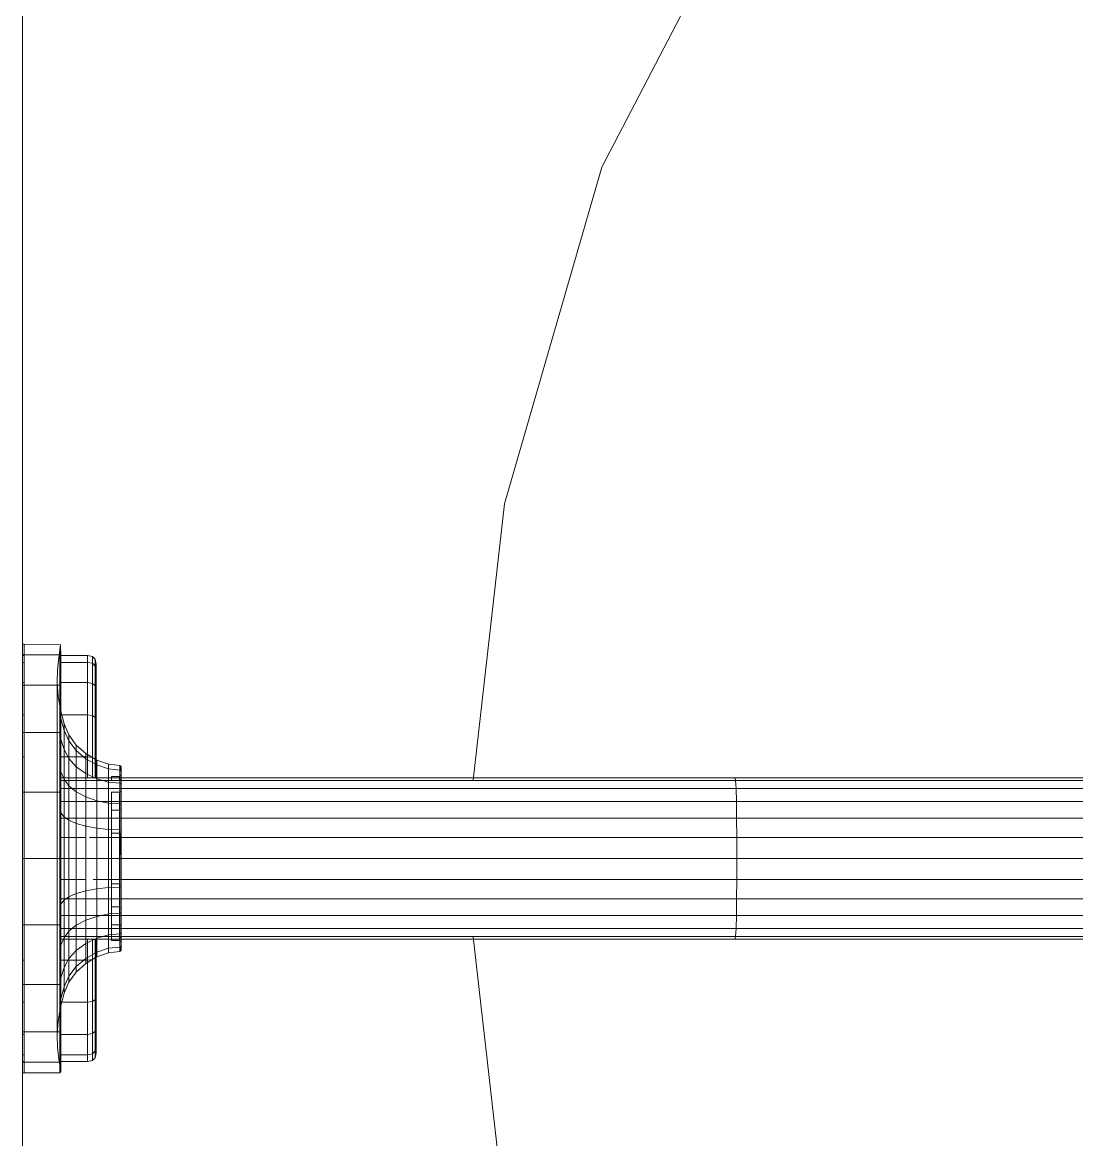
# Model space of a CAD drawing. Header units: inches. Extents: x -4218 to -1830, y 9767 to 12426.
# Drawn here: x -2776.35 to -2771.42, y 11923.25 to 11928.47 of the extents above; entities that cross this region are included whole.
import ezdxf

# ---------------------------------------------------------------- set-up
doc = ezdxf.new("R2010")
doc.units = ezdxf.units.IN
doc.header["$MEASUREMENT"] = 0
for name, color, linetype, lineweight in [('0-1', 7, 'Continuous', 5), ('0-2', 90, 'Continuous', 20), ('G-IMPT-1', 7, 'Continuous', 9), ('P-SANR-FIXT-2', 7, 'Continuous', 9)]:
    doc.layers.add(name, color=color, linetype=linetype, lineweight=lineweight)

# ---------------------------------------------------------------- blocks, each defined once
blk = doc.blocks.new('Plbg-Sink Wall Mounted-UH - T11839_dwg-791503-BACKGROUND - BASEMENT')
at = {"layer": 'G-IMPT-1'}
for p, q in [((-4.5406, 1.0006), (-4.5477, 1.0006)), ((-4.5477, 0.9925), (-4.5477, 1.0006)), ((-4.5406, 1.0006), (-4.3707, 0.9981)), ((-4.5406, 0.9516), (-4.5406, 1.0006)), ((-4.3707, 0.9981), (-4.379, 0.9372)), ((-4.374, 0.9516), (-4.3707, 0.9981)), ((-4.3707, 0.9981), (-4.369, 0.9454)), ((-4.3707, 0.9981), (-4.369, 0.9454)), ((-4.5393, 0.9485), (-4.5489, 0.9485)), ((-4.5477, 0.9439), (-4.5477, 0.9516)), ((-4.5477, 0.9516), (-4.5406, 0.9516)), ((-4.5477, 0.9439), (-4.5477, 0.9516)), ((-4.5477, 0.9516), (-4.5406, 0.9516)), ((-4.5406, 0.9516), (-4.374, 0.9516)), ((-4.5406, 0.9516), (-4.5406, 0.8095)), ((-4.374, 0.9516), (-4.369, 0.9454)), ((-4.374, 0.9516), (-4.374, 0.8095)), ((-4.374, 0.9516), (-4.374, 0.8095)), ((-4.374, 0.9516), (-4.369, 0.9454)), ((-4.369, 0.8042), (-4.374, 0.9516)), ((-4.374, 0.9516), (-4.369, 0.9454)), ((-4.2438, 0.9485), (-4.374, 0.9485)), ((-4.369, 0.9454), (-4.369, 0.8042)), ((-4.369, 0.8042), (-4.369, 0.9454)), ((-4.2438, 0.9485), (-4.2216, 0.944)), ((-4.2438, 0.9485), (-4.2438, 0.9162)), ((-4.2216, 0.944), (-4.2082, 0.9306)), ((-4.2216, 0.9119), (-4.2216, 0.944)), ((-4.2216, 0.944), (-4.2216, 0.9119)), ((-4.5393, 0.9162), (-4.5489, 0.9162)), ((-4.5393, 0.9162), (-4.5489, 0.9162)), ((-4.379, 0.9372), (-4.3847, 0.8809)), ((-4.2438, 0.9162), (-4.374, 0.9162)), ((-4.2438, 0.9162), (-4.2216, 0.9119)), ((-4.2438, 0.9162), (-4.2438, 0.8215)), ((-4.2438, 0.9162), (-4.2216, 0.9119)), ((-4.2216, 0.9119), (-4.2216, 0.8176)), ((-4.2216, 0.9119), (-4.2082, 0.8989)), ((-4.2216, 0.8176), (-4.2216, 0.9119)), ((-4.2216, 0.9119), (-4.2082, 0.8989)), ((-4.2082, 0.9306), (-4.2038, 0.9082)), ((-4.2082, 0.9306), (-4.2082, 0.8989)), ((-4.2082, 0.9306), (-4.2082, 0.8989)), ((-4.2082, 0.8989), (-4.2038, 0.8772)), ((-4.2082, 0.8989), (-4.2082, 0.8059)), ((-4.2082, 0.8059), (-4.2082, 0.8989)), ((-4.2082, 0.8989), (-4.2038, 0.8772)), ((-4.2038, 0.8772), (-4.2038, 0.9082)), ((-4.2038, 0.9082), (-4.2038, 0.8772)), ((-4.2038, 0.9082), (-4.2038, 0.888)), ((-4.2038, 0.8578), (-4.2038, 0.888)), ((-4.2038, 0.888), (-4.2038, 0.8578)), ((-4.3847, 0.8809), (-4.3862, 0.8244)), ((-4.2038, 0.8772), (-4.2038, 0.7865)), ((-4.2038, 0.7865), (-4.2038, 0.8772)), ((-4.2038, 0.8772), (-4.2038, 0.8578)), ((-4.2038, 0.8772), (-4.2038, 0.8578)), ((-4.2038, 0.3769), (-4.2038, 0.8578)), ((-4.2038, 0.8578), (-4.2038, 0.769)), ((-4.2038, 0.8578), (-4.2038, 0.3769)), ((-4.2038, 0.8578), (-4.2038, 0.769)), ((-4.5393, 0.8215), (-4.5489, 0.8215)), ((-4.5393, 0.8215), (-4.5489, 0.8215)), ((-4.5477, 0.8029), (-4.5477, 0.8095)), ((-4.5477, 0.8095), (-4.5406, 0.8095)), ((-4.5477, 0.8029), (-4.5477, 0.8095)), ((-4.5477, 0.8095), (-4.5406, 0.8095)), ((-4.5477, 0.7609), (-4.5477, 0.8029)), ((-4.5477, 0.7609), (-4.5477, 0.8029)), ((-4.5406, 0.8095), (-4.374, 0.8095)), ((-4.5406, 0.8095), (-4.5406, 0.5881)), ((-4.3862, 0.784), (-4.3862, 0.8244)), ((-4.3862, 0.8244), (-4.3822, 0.7583)), ((-4.3862, 0.8244), (-4.3862, 0.784)), ((-4.3862, 0.784), (-4.3862, 0.6669)), ((-4.3862, 0.6669), (-4.3862, 0.784)), ((-4.2438, 0.8215), (-4.374, 0.8215)), ((-4.374, 0.8095), (-4.374, 0.5881)), ((-4.374, 0.8095), (-4.369, 0.8042)), ((-4.374, 0.8095), (-4.369, 0.8042)), ((-4.369, 0.5843), (-4.369, 0.8042)), ((-4.369, 0.8042), (-4.369, 0.5843)), ((-4.2438, 0.8215), (-4.2216, 0.8176)), ((-4.2438, 0.8215), (-4.2438, 0.6707)), ((-4.2438, 0.8215), (-4.2216, 0.8176)), ((-4.2216, 0.8176), (-4.2216, 0.6675)), ((-4.2216, 0.8176), (-4.2082, 0.8059)), ((-4.2216, 0.6675), (-4.2216, 0.8176)), ((-4.2216, 0.8176), (-4.2082, 0.8059)), ((-4.2082, 0.8059), (-4.2038, 0.7865)), ((-4.2082, 0.8059), (-4.2082, 0.658)), ((-4.2082, 0.658), (-4.2082, 0.8059)), ((-4.2082, 0.8059), (-4.2038, 0.7865)), ((-4.2038, 0.7865), (-4.2038, 0.6422)), ((-4.2038, 0.6422), (-4.2038, 0.7865)), ((-4.2038, 0.7865), (-4.2038, 0.769)), ((-4.2038, 0.7865), (-4.2038, 0.769)), ((-4.3822, 0.7583), (-4.3704, 0.6937)), ((-4.2038, 0.6279), (-4.2038, 0.769)), ((-4.2038, 0.769), (-4.2038, 0.3769)), ((-4.2038, 0.6279), (-4.2038, 0.769)), ((-4.2038, 0.3769), (-4.2038, 0.769)), ((-4.3704, 0.6937), (-4.3533, 0.6293)), ((-4.3704, 0.6597), (-4.3704, 0.6937)), ((-4.3704, 0.6937), (-4.3704, 0.6597)), ((-4.5393, 0.6707), (-4.5489, 0.6707)), ((-4.5393, 0.6707), (-4.5489, 0.6707)), ((-4.3862, 0.6669), (-4.3862, 0.4846)), ((-4.3862, 0.4846), (-4.3862, 0.6669)), ((-4.2438, 0.6707), (-4.374, 0.6707)), ((-4.3704, 0.6597), (-4.3533, 0.5985)), ((-4.3704, 0.6597), (-4.3704, 0.5612)), ((-4.3704, 0.5612), (-4.3704, 0.6597)), ((-4.3704, 0.6597), (-4.3533, 0.5985)), ((-4.3533, 0.6293), (-4.3323, 0.5773)), ((-4.3533, 0.5985), (-4.3533, 0.6293)), ((-4.3533, 0.6293), (-4.3533, 0.5985)), ((-4.2438, 0.6707), (-4.2216, 0.6675)), ((-4.2438, 0.6707), (-4.2438, 0.4743)), ((-4.2438, 0.6707), (-4.2216, 0.6675)), ((-4.2216, 0.6675), (-4.2216, 0.472)), ((-4.2216, 0.6675), (-4.2082, 0.658)), ((-4.2216, 0.472), (-4.2216, 0.6675)), ((-4.2216, 0.6675), (-4.2082, 0.658)), ((-4.2082, 0.658), (-4.2038, 0.6422)), ((-4.2082, 0.658), (-4.2082, 0.4653)), ((-4.2082, 0.4653), (-4.2082, 0.658)), ((-4.2082, 0.658), (-4.2038, 0.6422)), ((-4.2038, 0.6422), (-4.2038, 0.4541)), ((-4.2038, 0.4541), (-4.2038, 0.6422)), ((-4.2038, 0.6422), (-4.2038, 0.6279)), ((-4.2038, 0.6422), (-4.2038, 0.6279)), ((-4.2038, 0.444), (-4.2038, 0.6279)), ((-4.2038, 0.3769), (-4.2038, 0.6279)), ((-4.2038, 0.444), (-4.2038, 0.6279)), ((-4.2038, 0.3769), (-4.2038, 0.6279)), ((-4.5477, 0.5834), (-4.5477, 0.5881)), ((-4.5477, 0.5881), (-4.5406, 0.5881)), ((-4.5477, 0.5834), (-4.5477, 0.5881)), ((-4.5477, 0.5881), (-4.5406, 0.5881)), ((-4.5477, 0.5528), (-4.5477, 0.5834)), ((-4.5477, 0.5528), (-4.5477, 0.5834)), ((-4.5406, 0.5881), (-4.374, 0.5881)), ((-4.5406, 0.5881), (-4.5406, 0.3092)), ((-4.374, 0.5881), (-4.369, 0.5843)), ((-4.374, 0.5881), (-4.369, 0.5843)), ((-4.374, 0.5881), (-4.374, 0.3092)), ((-4.369, 0.5843), (-4.369, 0.3072)), ((-4.369, 0.3769), (-4.369, 0.5843)), ((-4.3533, 0.5985), (-4.3323, 0.5491)), ((-4.3533, 0.5985), (-4.3533, 0.5091)), ((-4.3533, 0.5091), (-4.3533, 0.5985)), ((-4.3533, 0.5985), (-4.3323, 0.5491)), ((-4.3323, 0.5773), (-4.2975, 0.5302)), ((-4.3323, 0.5491), (-4.3323, 0.5773)), ((-4.3323, 0.5773), (-4.3323, 0.5491)), ((-4.3704, 0.5612), (-4.3533, 0.5091)), ((-4.3704, 0.5612), (-4.3704, 0.4077)), ((-4.3704, 0.4077), (-4.3704, 0.5612)), ((-4.3704, 0.5612), (-4.3533, 0.5091)), ((-4.3323, 0.5491), (-4.2975, 0.5043)), ((-4.3323, 0.5491), (-4.3323, 0.4671)), ((-4.3323, 0.4671), (-4.3323, 0.5491)), ((-4.3323, 0.5491), (-4.2975, 0.5043)), ((-4.2975, 0.5302), (-4.2527, 0.4902)), ((-4.2975, 0.5043), (-4.2975, 0.5302)), ((-4.2975, 0.5302), (-4.2975, 0.5043)), ((-4.5393, 0.4743), (-4.5489, 0.4743)), ((-4.5393, 0.4743), (-4.5489, 0.4743)), ((-4.3862, 0.4846), (-4.3862, 0.2547)), ((-4.3862, 0.2547), (-4.3862, 0.4846)), ((-4.2438, 0.4743), (-4.374, 0.4743)), ((-4.3533, 0.5091), (-4.3323, 0.4671)), ((-4.3533, 0.5091), (-4.3533, 0.3699)), ((-4.3533, 0.3769), (-4.3533, 0.5091)), ((-4.3533, 0.5091), (-4.3323, 0.4671)), ((-4.2975, 0.5043), (-4.2527, 0.4662)), ((-4.2975, 0.5043), (-4.2975, 0.429)), ((-4.2975, 0.429), (-4.2975, 0.5043)), ((-4.2975, 0.5043), (-4.2527, 0.4662)), ((-4.2527, 0.4902), (-4.2012, 0.4594)), ((-4.2527, 0.4662), (-4.2527, 0.4902)), ((-4.2527, 0.4902), (-4.2527, 0.4662)), ((-4.2438, 0.4743), (-4.2216, 0.472)), ((-4.2438, 0.4743), (-4.2438, 0.3769)), ((-4.2438, 0.4743), (-4.2216, 0.472)), ((-4.2216, 0.472), (-4.2216, 0.3769)), ((-4.2216, 0.472), (-4.2082, 0.4653)), ((-4.2216, 0.3769), (-4.2216, 0.472)), ((-4.2216, 0.472), (-4.2082, 0.4653)), ((-4.3323, 0.4671), (-4.2975, 0.429)), ((-4.3323, 0.4671), (-4.3323, 0.3394)), ((-4.3323, 0.3769), (-4.3323, 0.4671)), ((-4.3323, 0.4671), (-4.2975, 0.429)), ((-4.2975, 0.429), (-4.2527, 0.3966)), ((-4.2975, 0.429), (-4.2975, 0.3117)), ((-4.2975, 0.3769), (-4.2975, 0.429)), ((-4.2975, 0.429), (-4.2527, 0.3966)), ((-4.2527, 0.4662), (-4.2012, 0.4369)), ((-4.2527, 0.4662), (-4.2527, 0.3966)), ((-4.2527, 0.3966), (-4.2527, 0.4662)), ((-4.2527, 0.4662), (-4.2012, 0.4369)), ((-4.2082, 0.4653), (-4.2038, 0.4541)), ((-4.2082, 0.4653), (-4.2082, 0.3769)), ((-4.2082, 0.3769), (-4.2082, 0.4653)), ((-4.2082, 0.4653), (-4.2038, 0.4541)), ((-4.2038, 0.4541), (-4.2038, 0.3769)), ((-4.2038, 0.3769), (-4.2038, 0.4541)), ((-4.2038, 0.4541), (-4.2038, 0.444)), ((-4.2038, 0.4541), (-4.2038, 0.444)), ((-4.2038, 0.3769), (-4.2038, 0.444)), ((-4.2038, 0.3769), (-4.2038, 0.444)), ((-4.2038, 0.3769), (-4.2038, 0.444)), ((-4.2038, 0.3769), (-4.2038, 0.444)), ((-4.2012, 0.4594), (-4.1469, 0.4402)), ((-4.2012, 0.4369), (-4.2012, 0.4594)), ((-4.2012, 0.4594), (-4.2012, 0.4369)), ((-4.2012, 0.4369), (-4.1469, 0.4186)), ((-4.2012, 0.4369), (-4.2012, 0.3717)), ((-4.2012, 0.3769), (-4.2012, 0.4369)), ((-4.2012, 0.4369), (-4.1469, 0.4186)), ((-4.1469, 0.4402), (-4.0933, 0.4346)), ((-4.1469, 0.4186), (-4.1469, 0.4402)), ((-4.1469, 0.4402), (-4.1469, 0.4186)), ((-4.1469, 0.4186), (-4.0933, 0.4133)), ((-4.1469, 0.4186), (-4.1469, 0.3561)), ((-4.1469, 0.4186), (-4.0933, 0.4133)), ((-4.0933, 0.4346), (-4.0876, 0.4285)), ((-4.0933, 0.4133), (-4.0933, 0.4346)), ((-4.0933, 0.4346), (-4.0933, 0.4133)), ((-4.0933, 0.4346), (-4.0876, 0.4075)), ((-4.0876, 0.4075), (-4.0876, 0.4285)), ((-4.0876, 0.4285), (-4.0876, 0.4075)), ((-4.0876, 0.3892), (-4.0876, 0.4285)), ((-4.548, 0.3639), (-4.548, 0.3769)), ((-1.2172, 0.3769), (-4.374, 0.3769)), ((-4.3704, 0.4077), (-4.3533, 0.3699)), ((-4.3704, 0.4077), (-4.3704, 0.2144)), ((-4.3704, 0.4077), (-4.3533, 0.3699)), ((-4.3533, 0.3699), (-4.3323, 0.3394)), ((-4.3533, 0.3699), (-4.3533, 0.1945)), ((-4.2527, 0.3966), (-4.2012, 0.3717)), ((-4.2527, 0.3966), (-4.2527, 0.2881)), ((-4.2012, 0.3717), (-4.1469, 0.3561)), ((-4.2012, 0.3717), (-4.2012, 0.27)), ((-4.1328, 0.3643), (-4.1328, 0.3831)), ((-4.0942, 0.3831), (-4.1328, 0.3831)), ((-4.0876, 0.3892), (-4.0942, 0.3831)), ((-4.0942, 0.3643), (-4.0942, 0.3831)), ((-4.0876, 0.3701), (-4.0942, 0.3643)), ((-4.0933, 0.4133), (-4.0933, 0.3516)), ((-4.0933, 0.4133), (-4.0876, 0.4075)), ((-4.0933, 0.4133), (-4.0876, 0.4075)), ((-4.0876, 0.4075), (-4.0876, 0.3466)), ((-4.0876, 0.4075), (-4.0876, 0.3701)), ((-4.0876, 0.4075), (-4.0876, 0.3701)), ((-4.0876, 0.3701), (-4.0876, 0.3892)), ((-4.0876, 0.3892), (-4.0876, 0.3701)), ((-4.0876, 0.3701), (-4.0876, 0.3149)), ((1.2954, 0.3769), (-1.2172, 0.3769)), ((-1.2153, 0.3639), (-1.2172, 0.3769)), ((-4.548, 0.3264), (-4.548, 0.3639)), ((-1.2153, 0.3639), (-4.374, 0.3639)), ((-1.2135, 0.3264), (-4.374, 0.3264)), ((-4.3323, 0.3394), (-4.2975, 0.3117)), ((-4.3323, 0.3394), (-4.3323, 0.1784)), ((-4.1469, 0.3561), (-4.0933, 0.3516)), ((-4.1469, 0.3561), (-4.1469, 0.2587)), ((-4.0942, 0.3643), (-4.1328, 0.3643)), ((-4.0876, 0.3149), (-4.0942, 0.3099)), ((-4.0933, 0.3516), (-4.0876, 0.3466)), ((-4.0933, 0.3516), (-4.0933, 0.2555)), ((-4.0876, 0.3466), (-4.0876, 0.2518)), ((-4.0876, 0.3466), (-4.0876, 0.3149)), ((-4.0876, 0.3149), (-4.0876, 0.2288)), ((-1.2135, 0.3264), (-1.2153, 0.3639)), ((-1.2153, 0.3639), (1.2987, 0.3639)), ((-1.212, 0.2664), (-1.2135, 0.3264)), ((1.3017, 0.3264), (-1.2135, 0.3264)), ((-4.5477, 0.3067), (-4.5477, 0.3092)), ((-4.5477, 0.3092), (-4.5406, 0.3092)), ((-4.5477, 0.2906), (-4.5477, 0.3067)), ((-4.5406, 0.3092), (-4.374, 0.3092)), ((-4.5406, 0.3092), (-4.5406, 0)), ((-4.374, 0.3092), (-4.369, 0.3072)), ((-4.374, 0.3092), (-4.374, 0)), ((-1.212, 0.2664), (-4.374, 0.2664)), ((-4.369, 0.3072), (-4.369, 0)), ((-4.2975, 0.3117), (-4.2527, 0.2881)), ((-4.2975, 0.3117), (-4.2975, 0.1638)), ((-4.2527, 0.2881), (-4.2012, 0.27)), ((-4.2527, 0.2881), (-4.2527, 0.1515)), ((-4.2012, 0.27), (-4.1469, 0.2587)), ((-4.2012, 0.27), (-4.2012, 0.142)), ((-4.1328, 0.3099), (-4.1328, 0.2252)), ((-4.0942, 0.3099), (-4.1328, 0.3099)), ((-4.0942, 0.3099), (-4.0942, 0.2252)), ((-1.2109, 0.1885), (-1.212, 0.2664)), ((-1.212, 0.2664), (1.3044, 0.2664)), ((-4.3862, 0.2547), (-4.3862, 0)), ((-4.3862, 0), (-4.3862, 0.2547)), ((-4.3704, 0.2144), (-4.3533, 0.1945)), ((-4.3704, 0.2144), (-4.3704, 0)), ((-4.1469, 0.2587), (-4.0933, 0.2555)), ((-4.1469, 0.2587), (-4.1469, 0.136)), ((-4.1328, 0.2252), (-4.1328, 0.1184)), ((-4.0942, 0.2252), (-4.1328, 0.2252)), ((-4.0876, 0.2288), (-4.0942, 0.2252)), ((-4.0942, 0.2252), (-4.0942, 0.1184)), ((-4.0933, 0.2555), (-4.0876, 0.2518)), ((-4.0933, 0.2555), (-4.0933, 0.1343)), ((-4.0876, 0.2518), (-4.0876, 0.1324)), ((-4.0876, 0.2518), (-4.0876, 0.2288)), ((-4.0876, 0.2288), (-4.0876, 0.1203)), ((-1.2109, 0.1885), (-4.374, 0.1885)), ((-4.3533, 0.1945), (-4.3323, 0.1784)), ((-4.3533, 0.1945), (-4.3533, 0)), ((-4.3323, 0.1784), (-4.2975, 0.1638)), ((-4.3323, 0.1784), (-4.3323, 0)), ((-4.2975, 0.1638), (-4.2527, 0.1515)), ((-4.2975, 0.1638), (-4.2975, 0)), ((-1.2101, 0.0975), (-1.2109, 0.1885)), ((1.3064, 0.1885), (-1.2109, 0.1885)), ((-4.2527, 0.1515), (-4.2012, 0.142)), ((-4.2527, 0.1515), (-4.2527, 0)), ((-4.2012, 0.142), (-4.1469, 0.136)), ((-4.2012, 0.142), (-4.2012, 0)), ((-4.1469, 0.136), (-4.0933, 0.1343)), ((-4.1469, 0.136), (-4.1469, 0)), ((-4.1328, 0.1184), (-4.1328, 0)), ((-4.0942, 0.1184), (-4.1328, 0.1184)), ((-4.0876, 0.1203), (-4.0942, 0.1184)), ((-4.0942, 0.1184), (-4.0942, 0)), ((-4.0933, 0.1343), (-4.0876, 0.1324)), ((-4.0933, 0.1343), (-4.0933, 0)), ((-4.0876, 0.1324), (-4.0933, 0)), ((-4.0876, 0.1324), (-4.0876, 0)), ((-4.0876, 0.1324), (-4.0876, 0.1203)), ((-4.0876, 0.1203), (-4.0876, 0)), ((-4.2527, 0.0975), (-4.374, 0.0975)), ((-1.2101, 0.0975), (-4.2343, 0.0975)), ((-1.2099, 0), (-1.2101, 0.0975)), ((-1.2101, 0.0975), (1.3077, 0.0975)), ((-4.5406, 0), (-4.374, 0)), ((-4.3862, 0), (-4.3862, -0.2547)), ((-4.3862, -0.2547), (-4.3862, 0)), ((-4.374, 0), (-4.369, 0)), ((-4.374, 0), (-4.374, -0.3092)), ((-4.2527, 0), (-4.374, 0)), ((-4.3704, 0), (-4.3533, 0)), ((-4.3704, 0), (-4.3704, -0.2144)), ((-4.369, 0), (-4.369, -0.3072)), ((-4.3533, 0), (-4.3323, 0)), ((-4.3533, 0), (-4.3533, -0.1945)), ((-4.3323, 0), (-4.2975, 0)), ((-4.3323, 0), (-4.3323, -0.1784)), ((-4.2975, 0), (-4.2527, 0)), ((-4.2975, 0), (-4.2975, -0.1638)), ((-4.2527, 0), (-4.2012, 0)), ((-4.2527, 0), (-4.2527, -0.1515)), ((-4.2012, 0), (-4.1469, 0)), ((-4.2012, 0), (-4.2012, -0.142)), ((-1.2099, 0), (-4.2012, 0)), ((-4.1469, 0), (-4.0933, 0)), ((-4.1469, 0), (-4.1469, -0.136)), ((-4.1328, 0), (-4.1328, -0.1184)), ((-4.0942, 0), (-4.1328, 0)), ((-4.0876, 0), (-4.0942, 0)), ((-4.0942, 0), (-4.0942, -0.1184)), ((-4.0933, 0), (-4.0933, -0.1343)), ((-4.0933, 0), (-4.0876, 0)), ((-4.0876, 0), (-4.0876, -0.1324)), ((-4.0876, 0), (-4.0876, -0.1203)), ((-1.2101, -0.0975), (-1.2099, 0)), ((1.3081, 0), (-1.2099, 0)), ((-4.5477, 0), (-4.5406, 0)), ((-4.5406, 0), (-4.5406, -0.3092)), ((-4.2527, -0.0975), (-4.374, -0.0975)), ((-1.2101, -0.0975), (-4.2173, -0.0975)), ((-1.2109, -0.1885), (-1.2101, -0.0975)), ((-1.2101, -0.0975), (1.3077, -0.0975)), ((-4.2975, -0.1638), (-4.2527, -0.1515)), ((-4.2527, -0.1515), (-4.2012, -0.142)), ((-4.2527, -0.1515), (-4.2527, -0.2881)), ((-4.2012, -0.142), (-4.1469, -0.136)), ((-4.2012, -0.142), (-4.2012, -0.27)), ((-4.1469, -0.136), (-4.0933, -0.1343)), ((-4.1469, -0.136), (-4.1469, -0.2587)), ((-4.1328, -0.1184), (-4.1328, -0.2252)), ((-4.0942, -0.1184), (-4.1328, -0.1184)), ((-4.0876, -0.1203), (-4.0942, -0.1184)), ((-4.0942, -0.1184), (-4.0942, -0.2252)), ((-4.0933, -0.1343), (-4.0876, -0.1324)), ((-4.0933, -0.1343), (-4.0933, -0.2555)), ((-4.0876, -0.1203), (-4.0876, -0.2288)), ((-4.0876, -0.1324), (-4.0876, -0.1203)), ((-4.0876, -0.1324), (-4.0876, -0.2518)), ((-1.2109, -0.1885), (-4.374, -0.1885)), ((-4.3704, -0.2144), (-4.3533, -0.1945)), ((-4.3533, -0.1945), (-4.3323, -0.1784)), ((-4.3533, -0.1945), (-4.3533, -0.3699)), ((-4.3323, -0.1784), (-4.2975, -0.1638)), ((-4.3323, -0.1784), (-4.3323, -0.3394)), ((-4.2975, -0.1638), (-4.2975, -0.3117)), ((-1.212, -0.2664), (-1.2109, -0.1885)), ((1.3064, -0.1885), (-1.2109, -0.1885)), ((-4.3862, -0.2547), (-4.3862, -0.4846)), ((-4.3862, -0.4846), (-4.3862, -0.2547)), ((-4.3704, -0.2144), (-4.3704, -0.4077)), ((-4.2012, -0.27), (-4.1469, -0.2587)), ((-4.1469, -0.2587), (-4.0933, -0.2555)), ((-4.1469, -0.2587), (-4.1469, -0.3561)), ((-4.1328, -0.2252), (-4.1328, -0.3099)), ((-4.0942, -0.2252), (-4.1328, -0.2252)), ((-4.0876, -0.2288), (-4.0942, -0.2252)), ((-4.0942, -0.2252), (-4.0942, -0.3099)), ((-4.0933, -0.2555), (-4.0876, -0.2518)), ((-4.0933, -0.2555), (-4.0933, -0.3516)), ((-4.0876, -0.2288), (-4.0876, -0.3149)), ((-4.0876, -0.2518), (-4.0876, -0.2288)), ((-4.0876, -0.2518), (-4.0876, -0.3466)), ((-4.5477, -0.2906), (-4.5477, -0.3067)), ((-4.5477, -0.3067), (-4.5477, -0.3092)), ((-4.5477, -0.3092), (-4.5406, -0.3092)), ((-4.5406, -0.3092), (-4.374, -0.3092)), ((-4.5406, -0.3092), (-4.5406, -0.5881)), ((-1.212, -0.2664), (-4.374, -0.2664)), ((-4.374, -0.3092), (-4.369, -0.3072)), ((-4.374, -0.3092), (-4.374, -0.5881)), ((-4.369, -0.3072), (-4.369, -0.5843)), ((-4.3323, -0.3394), (-4.2975, -0.3117)), ((-4.2975, -0.3117), (-4.2527, -0.2881)), ((-4.2975, -0.3117), (-4.2975, -0.429)), ((-4.2527, -0.2881), (-4.2012, -0.27)), ((-4.2527, -0.2881), (-4.2527, -0.3966)), ((-4.2012, -0.27), (-4.2012, -0.3717)), ((-4.1328, -0.3099), (-4.1328, -0.3643)), ((-4.0942, -0.3099), (-4.1328, -0.3099)), ((-4.0876, -0.3149), (-4.0942, -0.3099)), ((-4.0942, -0.3099), (-4.0942, -0.3643)), ((-1.2135, -0.3264), (-1.212, -0.2664)), ((-1.212, -0.2664), (1.3044, -0.2664)), ((-4.548, -0.3639), (-4.548, -0.3264)), ((-4.548, -0.3769), (-4.548, -0.3639)), ((-1.2135, -0.3264), (-4.374, -0.3264)), ((-1.2153, -0.3639), (-4.374, -0.3639)), ((-4.3533, -0.3699), (-4.3323, -0.3394)), ((-4.3323, -0.3394), (-4.3323, -0.4671)), ((-4.2012, -0.3717), (-4.1469, -0.3561)), ((-4.1469, -0.3561), (-4.0933, -0.3516)), ((-4.1469, -0.3561), (-4.1469, -0.4186)), ((-4.1328, -0.3643), (-4.1328, -0.3831)), ((-4.0942, -0.3643), (-4.1328, -0.3643)), ((-4.0876, -0.3701), (-4.0942, -0.3643)), ((-4.0942, -0.3643), (-4.0942, -0.3831)), ((-4.0933, -0.3516), (-4.0876, -0.3466)), ((-4.0933, -0.3516), (-4.0933, -0.4133)), ((-4.0876, -0.3149), (-4.0876, -0.3701)), ((-4.0876, -0.3466), (-4.0876, -0.3149)), ((-4.0876, -0.3466), (-4.0876, -0.4075)), ((-1.2172, -0.3769), (-1.2153, -0.3639)), ((-1.2153, -0.3639), (-1.2135, -0.3264)), ((-1.2153, -0.3639), (1.2987, -0.3639)), ((1.3017, -0.3264), (-1.2135, -0.3264)), ((-1.2172, -0.3769), (-4.374, -0.3769)), ((-4.369, -0.5843), (-4.3728, -0.3769)), ((-4.3704, -0.4077), (-4.3533, -0.3699)), ((-4.3704, -0.4077), (-4.3533, -0.3699)), ((-4.3704, -0.4077), (-4.3704, -0.5612)), ((-4.3704, -0.5612), (-4.3704, -0.4077)), ((-4.369, -0.5843), (-4.369, -0.3769)), ((-4.3533, -0.3699), (-4.3533, -0.5091)), ((-4.3533, -0.5091), (-4.3533, -0.3769)), ((-4.3323, -0.4671), (-4.3323, -0.3769)), ((-4.2975, -0.429), (-4.2975, -0.3769)), ((-4.2975, -0.429), (-4.2527, -0.3966)), ((-4.2975, -0.429), (-4.2527, -0.3966)), ((-4.2527, -0.3966), (-4.2012, -0.3717)), ((-4.2527, -0.3966), (-4.2527, -0.4662)), ((-4.2527, -0.4662), (-4.2527, -0.3966)), ((-4.2438, -0.3769), (-4.2438, -0.4743)), ((-4.2216, -0.3769), (-4.2216, -0.472)), ((-4.2216, -0.472), (-4.2216, -0.3769)), ((-4.2082, -0.3769), (-4.2082, -0.4653)), ((-4.2082, -0.4653), (-4.2082, -0.3769)), ((-4.2038, -0.3769), (-4.2038, -0.4541)), ((-4.2038, -0.4541), (-4.2038, -0.3769)), ((-4.2038, -0.3769), (-4.2038, -0.8578)), ((-4.2038, -0.8578), (-4.2038, -0.3769)), ((-4.2038, -0.3769), (-4.2038, -0.444)), ((-4.2038, -0.3769), (-4.2038, -0.444)), ((-4.2038, -0.3769), (-4.2038, -0.6279)), ((-4.2038, -0.3769), (-4.2038, -0.769)), ((-4.2038, -0.3769), (-4.2038, -0.444)), ((-4.2038, -0.3769), (-4.2038, -0.444)), ((-4.2038, -0.3769), (-4.2038, -0.6279)), ((-4.2038, -0.3769), (-4.2038, -0.769)), ((-4.2012, -0.3717), (-4.2012, -0.4369)), ((-4.2012, -0.4369), (-4.2012, -0.3769)), ((-4.1469, -0.4186), (-4.0933, -0.4133)), ((-4.1469, -0.4186), (-4.0933, -0.4133)), ((-4.0942, -0.3831), (-4.1328, -0.3831)), ((-4.0876, -0.3892), (-4.0942, -0.3831)), ((-4.0933, -0.4133), (-4.0876, -0.4075)), ((-4.0933, -0.4133), (-4.0876, -0.4075)), ((-4.0933, -0.4133), (-4.0876, -0.4075)), ((-4.0876, -0.4075), (-4.0933, -0.4346)), ((-4.0933, -0.4346), (-4.0933, -0.4133)), ((-4.0933, -0.4346), (-4.0933, -0.4133)), ((-4.0933, -0.4133), (-4.0933, -0.4346)), ((-4.0876, -0.3701), (-4.0876, -0.3892)), ((-4.0876, -0.3892), (-4.0876, -0.3701)), ((-4.0876, -0.4075), (-4.0876, -0.3701)), ((-4.0876, -0.4075), (-4.0876, -0.3701)), ((-4.0876, -0.4285), (-4.0876, -0.3892)), ((-4.0876, -0.4075), (-4.0876, -0.4285)), ((-4.0876, -0.4285), (-4.0876, -0.4075)), ((1.2954, -0.3769), (-1.2172, -0.3769)), ((-4.3533, -0.5091), (-4.3323, -0.4671)), ((-4.3533, -0.5091), (-4.3323, -0.4671)), ((-4.3323, -0.4671), (-4.2975, -0.429)), ((-4.3323, -0.4671), (-4.2975, -0.429)), ((-4.3323, -0.4671), (-4.3323, -0.5491)), ((-4.3323, -0.5491), (-4.3323, -0.4671)), ((-4.2975, -0.429), (-4.2975, -0.5043)), ((-4.2975, -0.5043), (-4.2975, -0.429)), ((-4.2975, -0.5043), (-4.2527, -0.4662)), ((-4.2975, -0.5043), (-4.2527, -0.4662)), ((-4.2527, -0.4662), (-4.2012, -0.4369)), ((-4.2527, -0.4662), (-4.2012, -0.4369)), ((-4.2527, -0.4902), (-4.2012, -0.4594)), ((-4.2527, -0.4662), (-4.2527, -0.4902)), ((-4.2527, -0.4902), (-4.2527, -0.4662)), ((-4.2216, -0.472), (-4.2082, -0.4653)), ((-4.2216, -0.472), (-4.2082, -0.4653)), ((-4.2082, -0.4653), (-4.2038, -0.4541)), ((-4.2082, -0.4653), (-4.2038, -0.4541)), ((-4.2082, -0.4653), (-4.2082, -0.658)), ((-4.2082, -0.658), (-4.2082, -0.4653)), ((-4.2038, -0.4541), (-4.2038, -0.444)), ((-4.2038, -0.4541), (-4.2038, -0.444)), ((-4.2038, -0.444), (-4.2038, -0.6279)), ((-4.2038, -0.444), (-4.2038, -0.6279)), ((-4.2038, -0.4541), (-4.2038, -0.6422)), ((-4.2038, -0.6422), (-4.2038, -0.4541)), ((-4.2012, -0.4369), (-4.1469, -0.4186)), ((-4.2012, -0.4369), (-4.1469, -0.4186)), ((-4.2012, -0.4369), (-4.2012, -0.4594)), ((-4.2012, -0.4594), (-4.2012, -0.4369)), ((-4.2012, -0.4594), (-4.1469, -0.4402)), ((-4.1469, -0.4186), (-4.1469, -0.4402)), ((-4.1469, -0.4402), (-4.1469, -0.4186)), ((-4.1469, -0.4402), (-4.0933, -0.4346)), ((-4.0933, -0.4346), (-4.0876, -0.4285)), ((-4.0933, -0.4346), (-4.0876, -0.4285)), ((-4.5393, -0.4743), (-4.5489, -0.4743)), ((-4.5393, -0.4743), (-4.5489, -0.4743)), ((-4.3862, -0.4846), (-4.3862, -0.6669)), ((-4.3862, -0.6669), (-4.3862, -0.4846)), ((-4.2438, -0.4743), (-4.374, -0.4743)), ((-4.3704, -0.5612), (-4.3533, -0.5091)), ((-4.3704, -0.5612), (-4.3533, -0.5091)), ((-4.3533, -0.5091), (-4.3533, -0.5985)), ((-4.3533, -0.5985), (-4.3533, -0.5091)), ((-4.3323, -0.5491), (-4.2975, -0.5043)), ((-4.3323, -0.5491), (-4.2975, -0.5043)), ((-4.2975, -0.5302), (-4.2527, -0.4902)), ((-4.2975, -0.5043), (-4.2975, -0.5302)), ((-4.2975, -0.5302), (-4.2975, -0.5043)), ((-4.2438, -0.4743), (-4.2216, -0.472)), ((-4.2438, -0.4743), (-4.2216, -0.472)), ((-4.2438, -0.4743), (-4.2438, -0.6707)), ((-4.2216, -0.472), (-4.2216, -0.6675)), ((-4.2216, -0.6675), (-4.2216, -0.472)), ((-4.5477, -0.5528), (-4.5477, -0.5834)), ((-4.5477, -0.5528), (-4.5477, -0.5834)), ((-4.3704, -0.5612), (-4.3704, -0.6597)), ((-4.3704, -0.6597), (-4.3704, -0.5612)), ((-4.3533, -0.5985), (-4.3323, -0.5491)), ((-4.3533, -0.5985), (-4.3323, -0.5491)), ((-4.3323, -0.5773), (-4.2975, -0.5302)), ((-4.3323, -0.5491), (-4.3323, -0.5773)), ((-4.3323, -0.5773), (-4.3323, -0.5491)), ((-4.5477, -0.5834), (-4.5477, -0.5881)), ((-4.5477, -0.5834), (-4.5477, -0.5881)), ((-4.5477, -0.5881), (-4.5406, -0.5881)), ((-4.5477, -0.5881), (-4.5406, -0.5881)), ((-4.5406, -0.5881), (-4.374, -0.5881)), ((-4.5406, -0.5881), (-4.5406, -0.8095)), ((-4.374, -0.5881), (-4.369, -0.5843)), ((-4.374, -0.5881), (-4.369, -0.5843)), ((-4.369, -0.5843), (-4.374, -0.8095)), ((-4.374, -0.5881), (-4.374, -0.8095)), ((-4.3704, -0.6597), (-4.3533, -0.5985)), ((-4.3704, -0.6597), (-4.3533, -0.5985)), ((-4.369, -0.8042), (-4.369, -0.5843)), ((-4.369, -0.5843), (-4.369, -0.8042)), ((-4.3533, -0.6293), (-4.3323, -0.5773)), ((-4.3533, -0.5985), (-4.3533, -0.6293)), ((-4.3533, -0.6293), (-4.3533, -0.5985)), ((-4.5393, -0.6707), (-4.5489, -0.6707)), ((-4.5393, -0.6707), (-4.5489, -0.6707)), ((-4.3862, -0.6669), (-4.3862, -0.784)), ((-4.3862, -0.784), (-4.3862, -0.6669)), ((-4.2438, -0.6707), (-4.374, -0.6707)), ((-4.3704, -0.6937), (-4.3533, -0.6293)), ((-4.3704, -0.6597), (-4.3704, -0.6937)), ((-4.3704, -0.6937), (-4.3704, -0.6597)), ((-4.2438, -0.6707), (-4.2216, -0.6675)), ((-4.2438, -0.6707), (-4.2216, -0.6675)), ((-4.2438, -0.6707), (-4.2438, -0.8215)), ((-4.2216, -0.6675), (-4.2082, -0.658)), ((-4.2216, -0.6675), (-4.2082, -0.658)), ((-4.2216, -0.6675), (-4.2216, -0.8176)), ((-4.2216, -0.8176), (-4.2216, -0.6675)), ((-4.2082, -0.658), (-4.2038, -0.6422)), ((-4.2082, -0.658), (-4.2038, -0.6422)), ((-4.2082, -0.658), (-4.2082, -0.8059)), ((-4.2082, -0.8059), (-4.2082, -0.658)), ((-4.2038, -0.6422), (-4.2038, -0.6279)), ((-4.2038, -0.6422), (-4.2038, -0.6279)), ((-4.2038, -0.6279), (-4.2038, -0.769)), ((-4.2038, -0.6279), (-4.2038, -0.769)), ((-4.2038, -0.6422), (-4.2038, -0.7865)), ((-4.2038, -0.7865), (-4.2038, -0.6422)), ((-4.3822, -0.7583), (-4.3704, -0.6937)), ((-4.5477, -0.7609), (-4.5477, -0.8029)), ((-4.5477, -0.7609), (-4.5477, -0.8029)), ((-4.3862, -0.8244), (-4.3822, -0.7583)), ((-4.2038, -0.7865), (-4.2038, -0.769)), ((-4.2038, -0.7865), (-4.2038, -0.769)), ((-4.2038, -0.8578), (-4.2038, -0.769)), ((-4.2038, -0.8578), (-4.2038, -0.769)), ((-4.5393, -0.8215), (-4.5489, -0.8215)), ((-4.5393, -0.8215), (-4.5489, -0.8215)), ((-4.5477, -0.8029), (-4.5477, -0.8095)), ((-4.5477, -0.8029), (-4.5477, -0.8095)), ((-4.5477, -0.8095), (-4.5406, -0.8095)), ((-4.5477, -0.8095), (-4.5406, -0.8095)), ((-4.5406, -0.8095), (-4.374, -0.8095)), ((-4.5406, -0.8095), (-4.5406, -0.9516)), ((-4.3862, -0.784), (-4.3862, -0.8244)), ((-4.3862, -0.8244), (-4.3862, -0.784)), ((-4.3847, -0.8809), (-4.3862, -0.8244)), ((-4.374, -0.8095), (-4.369, -0.8042)), ((-4.374, -0.8095), (-4.369, -0.8042)), ((-4.374, -0.8095), (-4.374, -0.9516)), ((-4.2438, -0.8215), (-4.374, -0.8215)), ((-4.369, -0.9454), (-4.369, -0.8042)), ((-4.369, -0.8042), (-4.369, -0.9454)), ((-4.2438, -0.8215), (-4.2216, -0.8176)), ((-4.2438, -0.8215), (-4.2216, -0.8176)), ((-4.2438, -0.8215), (-4.2438, -0.9162)), ((-4.2216, -0.8176), (-4.2082, -0.8059)), ((-4.2216, -0.8176), (-4.2082, -0.8059)), ((-4.2216, -0.8176), (-4.2216, -0.9119)), ((-4.2216, -0.9119), (-4.2216, -0.8176)), ((-4.2082, -0.8059), (-4.2038, -0.7865)), ((-4.2082, -0.8059), (-4.2038, -0.7865)), ((-4.2082, -0.8059), (-4.2082, -0.8989)), ((-4.2082, -0.8989), (-4.2082, -0.8059)), ((-4.2038, -0.7865), (-4.2038, -0.8772)), ((-4.2038, -0.8772), (-4.2038, -0.7865)), ((-4.379, -0.9372), (-4.3847, -0.8809)), ((-4.2082, -0.8989), (-4.2038, -0.8772)), ((-4.2082, -0.8989), (-4.2038, -0.8772)), ((-4.2038, -0.8772), (-4.2038, -0.8578)), ((-4.2038, -0.8772), (-4.2038, -0.8578)), ((-4.2038, -0.8578), (-4.2038, -0.888)), ((-4.2038, -0.888), (-4.2038, -0.8578)), ((-4.2038, -0.8772), (-4.2038, -0.9082)), ((-4.2038, -0.9082), (-4.2038, -0.8772)), ((-4.5393, -0.9162), (-4.5489, -0.9162)), ((-4.5393, -0.9162), (-4.5489, -0.9162)), ((-4.369, -0.9941), (-4.379, -0.9372)), ((-4.2438, -0.9162), (-4.374, -0.9162)), ((-4.2438, -0.9162), (-4.2216, -0.9119)), ((-4.2438, -0.9162), (-4.2216, -0.9119)), ((-4.2438, -0.9162), (-4.2438, -0.9485)), ((-4.2216, -0.9119), (-4.2082, -0.8989)), ((-4.2216, -0.9119), (-4.2082, -0.8989)), ((-4.2216, -0.9119), (-4.2216, -0.944)), ((-4.2216, -0.944), (-4.2216, -0.9119)), ((-4.2216, -0.944), (-4.2082, -0.9306)), ((-4.2082, -0.8989), (-4.2082, -0.9306)), ((-4.2082, -0.9306), (-4.2082, -0.8989)), ((-4.2082, -0.9306), (-4.2038, -0.9082)), ((-4.2038, -0.9082), (-4.2038, -0.888)), ((-4.5393, -0.9485), (-4.5489, -0.9485)), ((-4.5477, -0.9439), (-4.5477, -0.9516)), ((-4.5477, -0.9439), (-4.5477, -0.9516)), ((-4.5477, -0.9516), (-4.5406, -0.9516)), ((-4.5477, -0.9516), (-4.5406, -0.9516)), ((-4.5406, -0.9516), (-4.374, -0.9516)), ((-4.5406, -0.9516), (-4.5406, -1.0006)), ((-4.374, -0.9516), (-4.369, -0.9454)), ((-4.374, -0.9516), (-4.369, -0.9454)), ((-4.369, -0.9454), (-4.374, -1.0006)), ((-4.2438, -0.9485), (-4.374, -0.9485)), ((-4.374, -0.9516), (-4.374, -1.0006)), ((-4.369, -0.9454), (-4.369, -0.9941)), ((-4.369, -0.9941), (-4.369, -0.9454)), ((-4.2438, -0.9485), (-4.2216, -0.944)), ((-4.5477, -0.9925), (-4.5477, -1.0006)), ((-4.5477, -1.0006), (-4.5406, -1.0006)), ((-4.5406, -1.0006), (-4.374, -1.0006)), ((-4.374, -1.0006), (-4.369, -0.9941))]:
    blk.add_line(p, q, dxfattribs=at)
blk = doc.blocks.new('Plbg-Sink Wall Mounted-UH - Sink-403447-BACKGROUND - BASEMENT')
at = {"layer": 'P-SANR-FIXT-2'}
blk.add_line((-12, -0.75), (12, -0.75), dxfattribs=at)
at = {"layer": 'P-SANR-FIXT-2', "flags": 128}
for points in [[(-7.4307, -9), (-7.2443, -7.6314), (-6.6945, -6.3315), (-5.8089, -5.1654), (-4.6318, -4.1916), (-3.2223, -3.4588), (-1.6511, -3.004), (-0.3655, -2.8575)], [(0.3654, -2.8573), (1.6572, -3.004), (3.2284, -3.4588), (4.6379, -4.1916), (5.8149, -5.1654), (6.1861, -5.5864)]]:
    blk.add_lwpolyline(points, dxfattribs=at)
at = {"rotation": 270.0000000000001}
blk.add_blockref('Plbg-Sink Wall Mounted-UH - T11839_dwg-791503-BACKGROUND - BASEMENT', (0, -5.2989), dxfattribs=at)
blk = doc.blocks.new('CTR - 1st Phase - Common Walls_rvt-1-BACKGROUND - BASEMENT')
at = {"layer": '0-2', "rotation": 89.99999999999855}
blk.add_blockref('Plbg-Sink Wall Mounted-UH - Sink-403447-BACKGROUND - BASEMENT', (-2777.0987, 11924.5644), dxfattribs=at)

msp = doc.modelspace()

# ---------------------------------------------------------------- block references
at = {"layer": '0-1'}
msp.add_blockref('CTR - 1st Phase - Common Walls_rvt-1-BACKGROUND - BASEMENT', (0, 0), dxfattribs=at)

doc.saveas('drawing.dxf')
